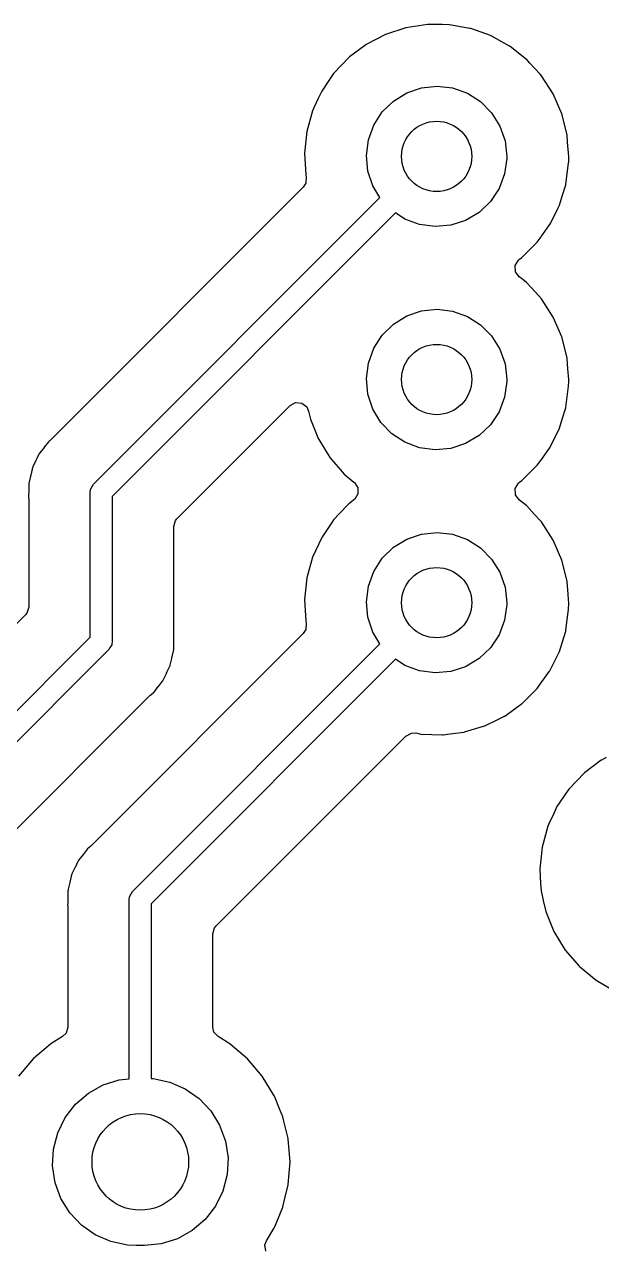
# Model space of a CAD drawing. Extents: x 20.1 to 80.3, y -80.1 to -19.9.
# Drawn here: x 45.33 to 51.9, y -61.38 to -47.47 of the extents above; entities that cross this region are included whole.
import ezdxf

# ---------------------------------------------------------------- set-up
doc = ezdxf.new("R2010")
doc.units = 0
doc.layers.add('BLACK', color=7, linetype='CONTINUOUS')

msp = doc.modelspace()

# ---------------------------------------------------------------- linework, layer by layer
at = {"layer": 'BLACK', "linetype": 'CONTINUOUS'}
for p, q in [((49.6711, -47.5103), (49.4365, -47.587)), ((49.915, -47.473), (49.6711, -47.5103)), ((49.9201, -47.4731), (49.915, -47.473)), ((50.0823, -47.4751), (49.9201, -47.4731)), ((49.9201, -47.4731), (49.9201, -47.4731)), ((50.1617, -47.476), (50.0823, -47.4751)), ((50.1668, -47.4769), (50.1617, -47.476)), ((50.3995, -47.5184), (50.1668, -47.4769)), ((50.1668, -47.4769), (50.1668, -47.4769)), ((50.4046, -47.5193), (50.3995, -47.5184)), ((50.3995, -47.5184), (50.3995, -47.5184)), ((50.4095, -47.521), (50.4046, -47.5193)), ((50.6323, -47.5999), (50.4095, -47.521)), ((50.4095, -47.521), (50.4095, -47.521)), ((49.2135, -47.704), (49.0296, -47.8422)), ((49.2177, -47.7009), (49.2135, -47.704)), ((49.2135, -47.704), (49.2135, -47.704)), ((49.4365, -47.587), (49.2177, -47.7009)), ((50.6372, -47.6017), (50.6323, -47.5999)), ((50.6323, -47.5999), (50.6323, -47.5999)), ((50.6417, -47.6042), (50.6372, -47.6017)), ((50.8487, -47.7184), (50.6417, -47.6042)), ((50.6417, -47.6042), (50.6417, -47.6042)), ((49.0204, -47.8491), (48.8499, -48.0275)), ((49.0296, -47.8422), (49.0204, -47.8491)), ((50.8532, -47.7209), (50.8487, -47.7184)), ((50.8487, -47.7184), (50.8487, -47.7184)), ((50.8573, -47.7241), (50.8532, -47.7209)), ((51.0428, -47.8706), (50.8573, -47.7241)), ((50.8573, -47.7241), (50.8573, -47.7241)), ((51.0468, -47.8738), (51.0428, -47.8706)), ((51.0428, -47.8706), (51.0428, -47.8706)), ((51.0781, -47.9081), (51.0468, -47.8738)), ((51.1981, -48.04), (51.0781, -47.9081)), ((48.7855, -48.1219), (48.7109, -48.2313)), ((48.847, -48.0317), (48.7855, -48.1219)), ((48.8499, -48.0275), (48.847, -48.0317)), ((48.847, -48.0317), (48.847, -48.0317)), ((51.2129, -48.0563), (51.1981, -48.04)), ((51.3469, -48.2635), (51.2129, -48.0563)), ((48.7109, -48.2313), (48.6708, -48.3176)), ((49.5275, -48.3446), (49.6794, -48.2511)), ((49.6794, -48.2511), (49.8482, -48.1937)), ((49.8482, -48.1937), (50.0256, -48.175)), ((50.0256, -48.175), (50.2027, -48.1961)), ((50.2027, -48.1961), (50.3707, -48.256)), ((50.3707, -48.256), (50.5213, -48.3515)), ((51.4453, -48.4898), (51.3469, -48.2635)), ((48.6708, -48.3176), (48.619, -48.4291)), ((49.4, -48.4694), (49.5275, -48.3446)), ((50.5213, -48.3515), (50.647, -48.4781)), ((48.607, -48.4551), (48.541, -48.6929)), ((48.619, -48.4291), (48.607, -48.4551)), ((49.3034, -48.6193), (49.4, -48.4694)), ((50.647, -48.4781), (50.7415, -48.6293)), ((51.5054, -48.7291), (51.4453, -48.4898)), ((49.2424, -48.7869), (49.3034, -48.6193)), ((50.7415, -48.6293), (50.8001, -48.7978)), ((48.541, -48.6929), (48.5148, -48.9382)), ((49.2201, -48.9638), (49.2424, -48.7869)), ((50.8001, -48.7978), (50.82, -48.975)), ((51.5058, -48.7342), (51.5054, -48.7291)), ((51.5122, -48.8113), (51.5058, -48.7342)), ((51.5058, -48.7342), (51.5058, -48.7342)), ((51.5256, -48.975), (51.5122, -48.8113)), ((48.5148, -48.9382), (48.529, -49.1845)), ((49.2375, -49.1413), (49.2201, -48.9638)), ((50.8197, -48.9973), (50.7949, -49.174)), ((50.82, -48.975), (50.8197, -48.9973)), ((51.4916, -49.2932), (51.5238, -49.0485)), ((51.5238, -49.0485), (51.5242, -49.0351)), ((51.5242, -49.0351), (51.5256, -48.9784)), ((51.5256, -48.9784), (51.5256, -48.975)), ((51.5256, -48.9784), (51.5256, -48.9784)), ((48.529, -49.1845), (48.5347, -49.2099)), ((48.5347, -49.2099), (48.5302, -49.2807)), ((49.2938, -49.3106), (49.2375, -49.1413)), ((50.7949, -49.174), (50.7315, -49.3407)), ((48.5009, -49.3267), (45.6446, -52.183)), ((48.5302, -49.2807), (48.5009, -49.3267)), ((49.3745, -49.4438), (49.2938, -49.3106)), ((50.7315, -49.3407), (50.6328, -49.4892)), ((51.451, -49.427), (51.4901, -49.2981)), ((51.4901, -49.2981), (51.4916, -49.2932)), ((51.4901, -49.2981), (51.4901, -49.2981)), ((46.1116, -52.7066), (49.3745, -49.4438)), ((50.6328, -49.4892), (50.5037, -49.6122)), ((51.4199, -49.5293), (51.451, -49.427)), ((49.5526, -49.6192), (46.325, -52.8468)), ((49.6593, -49.6891), (49.5526, -49.6192)), ((50.5037, -49.6122), (50.3505, -49.7035)), ((51.3202, -49.731), (51.4012, -49.5671)), ((51.4012, -49.5671), (51.4199, -49.5293)), ((49.8265, -49.7512), (49.6593, -49.6891)), ((50.0032, -49.7748), (49.8265, -49.7512)), ((50.1809, -49.7587), (50.0032, -49.7748)), ((50.3505, -49.7035), (50.1809, -49.7587)), ((51.1987, -49.9062), (51.3076, -49.7547)), ((51.3076, -49.7547), (51.3106, -49.7505)), ((51.3106, -49.7505), (51.3202, -49.731)), ((51.1666, -49.9508), (51.1987, -49.9062)), ((50.9918, -50.125), (51.1666, -49.9508)), ((50.916, -50.2166), (50.9516, -50.1552)), ((50.9192, -50.2875), (50.916, -50.2166)), ((50.9516, -50.1552), (50.9652, -50.144)), ((50.9652, -50.144), (50.9918, -50.125)), ((50.9603, -50.3455), (50.9192, -50.2875)), ((51.0007, -50.3774), (50.9603, -50.3455)), ((51.0428, -50.4106), (51.0007, -50.3774)), ((51.0468, -50.4138), (51.0428, -50.4106)), ((51.0428, -50.4106), (51.0428, -50.4106)), ((51.0969, -50.4688), (51.0468, -50.4138)), ((51.1835, -50.564), (51.0969, -50.4688)), ((51.2129, -50.5963), (51.1835, -50.564)), ((51.3469, -50.8035), (51.2129, -50.5963)), ((49.6794, -50.7911), (49.8482, -50.7337)), ((49.8482, -50.7337), (50.0256, -50.715)), ((50.0256, -50.715), (50.2027, -50.7361)), ((50.2027, -50.7361), (50.3707, -50.796)), ((49.4, -51.0094), (49.5275, -50.8846)), ((49.5275, -50.8846), (49.6794, -50.7911)), ((50.3707, -50.796), (50.5213, -50.8915)), ((50.5213, -50.8915), (50.647, -51.0181)), ((51.4453, -51.0298), (51.3469, -50.8035)), ((49.3034, -51.1593), (49.4, -51.0094)), ((50.647, -51.0181), (50.7415, -51.1693)), ((51.5054, -51.2691), (51.4453, -51.0298)), ((49.2424, -51.3269), (49.3034, -51.1593)), ((50.7415, -51.1693), (50.8001, -51.3378)), ((49.2201, -51.5038), (49.2424, -51.3269)), ((51.5058, -51.2742), (51.5054, -51.2691)), ((51.5156, -51.3928), (51.5058, -51.2742)), ((51.5058, -51.2742), (51.5058, -51.2742)), ((50.8001, -51.3378), (50.82, -51.515)), ((51.5256, -51.515), (51.5156, -51.3928)), ((49.2375, -51.6813), (49.2201, -51.5038)), ((50.8197, -51.5373), (50.7949, -51.714)), ((50.82, -51.515), (50.8197, -51.5373)), ((51.5154, -51.6525), (51.5234, -51.5919)), ((51.5234, -51.5919), (51.5238, -51.5885)), ((51.5234, -51.5919), (51.5234, -51.5919)), ((51.5238, -51.5885), (51.525, -51.5401)), ((51.525, -51.5401), (51.5256, -51.5184)), ((51.5256, -51.5184), (51.5256, -51.515)), ((51.5256, -51.5184), (51.5256, -51.5184)), ((49.2938, -51.8506), (49.2375, -51.6813)), ((50.7949, -51.714), (50.7315, -51.8807)), ((51.4916, -51.8332), (51.5154, -51.6525)), ((47.7056, -52.4569), (48.3505, -51.8119)), ((48.3505, -51.8119), (48.4128, -51.7779)), ((48.4128, -51.7779), (48.4836, -51.7829)), ((48.4836, -51.7829), (48.5405, -51.8255)), ((48.5405, -51.8255), (48.5625, -51.8733)), ((48.5625, -51.8733), (48.5701, -51.9067)), ((49.3862, -52.0031), (49.2938, -51.8506)), ((50.7315, -51.8807), (50.6328, -52.0292)), ((51.4515, -51.9652), (51.4901, -51.8381)), ((51.4901, -51.8381), (51.4916, -51.8332)), ((51.4901, -51.8381), (51.4901, -51.8381)), ((48.5701, -51.9067), (48.5833, -51.9652)), ((48.5833, -51.9652), (48.6761, -52.1939)), ((49.5101, -52.1314), (49.3862, -52.0031)), ((51.4199, -52.0693), (51.4515, -51.9652)), ((49.6593, -52.2291), (49.5101, -52.1314)), ((50.5037, -52.1522), (50.3505, -52.2435)), ((50.6328, -52.0292), (50.5037, -52.1522)), ((51.3106, -52.2905), (51.4199, -52.0693)), ((45.5494, -52.2867), (45.5005, -52.3476)), ((45.5512, -52.2844), (45.5494, -52.2867)), ((45.5987, -52.2224), (45.5512, -52.2844)), ((45.6368, -52.1901), (45.5987, -52.2224)), ((45.6446, -52.183), (45.6368, -52.1901)), ((48.6761, -52.1939), (48.6788, -52.1983)), ((48.6788, -52.1983), (48.6788, -52.1983)), ((48.6788, -52.1983), (48.6969, -52.2278)), ((48.6969, -52.2278), (48.805, -52.4042)), ((49.8265, -52.2912), (49.6593, -52.2291)), ((50.0032, -52.3148), (49.8265, -52.2912)), ((50.1809, -52.2987), (50.0032, -52.3148)), ((50.3505, -52.2435), (50.1809, -52.2987)), ((51.2063, -52.4356), (51.3076, -52.2947)), ((51.3076, -52.2947), (51.3106, -52.2905)), ((45.4554, -52.4384), (45.4207, -52.5083)), ((45.4567, -52.4356), (45.4554, -52.4384)), ((45.4707, -52.4056), (45.4567, -52.4356)), ((45.4897, -52.3648), (45.4707, -52.4056)), ((45.4939, -52.3594), (45.4897, -52.3648)), ((45.4951, -52.3574), (45.4939, -52.3594)), ((45.4954, -52.3569), (45.4951, -52.3574)), ((45.4958, -52.3562), (45.4954, -52.3569)), ((45.4961, -52.3558), (45.4958, -52.3562)), ((45.4974, -52.3537), (45.4961, -52.3558)), ((45.5005, -52.3476), (45.4974, -52.3537)), ((48.805, -52.4042), (48.9666, -52.5907)), ((51.1666, -52.4908), (51.2063, -52.4356)), ((45.4124, -52.5341), (45.3969, -52.6036)), ((45.4139, -52.5274), (45.4124, -52.5341)), ((45.4124, -52.5341), (45.4124, -52.5341)), ((45.4168, -52.5212), (45.4139, -52.5274)), ((45.4176, -52.519), (45.4168, -52.5212)), ((45.4177, -52.5184), (45.4176, -52.519)), ((45.418, -52.5177), (45.4177, -52.5184)), ((45.4182, -52.5172), (45.418, -52.5177)), ((45.4191, -52.5149), (45.4182, -52.5172)), ((45.4207, -52.5083), (45.4191, -52.5149)), ((47.0624, -53.1), (47.7056, -52.4569)), ((50.9918, -52.665), (51.1666, -52.4908)), ((45.3748, -52.7024), (45.3745, -52.7079)), ((45.3745, -52.7079), (45.3745, -52.7813)), ((45.3759, -52.6974), (45.3748, -52.7024)), ((45.3766, -52.6926), (45.3759, -52.6974)), ((45.3768, -52.6915), (45.3766, -52.6926)), ((45.3771, -52.6891), (45.3768, -52.6915)), ((45.3773, -52.6823), (45.3771, -52.6891)), ((45.3946, -52.613), (45.3773, -52.6823)), ((45.3962, -52.6066), (45.3946, -52.613)), ((45.3969, -52.6036), (45.3962, -52.6066)), ((46.0968, -52.7336), (46.1116, -52.7066)), ((48.9666, -52.5907), (49.0789, -52.684)), ((49.0789, -52.684), (49.0834, -52.6877)), ((49.0834, -52.6877), (49.123, -52.7466)), ((50.916, -52.7566), (50.9516, -52.6952)), ((50.9516, -52.6952), (50.9652, -52.684)), ((50.9652, -52.684), (50.9918, -52.665)), ((45.3733, -52.8275), (45.3723, -52.8616)), ((45.3723, -52.8616), (45.3736, -52.8683)), ((45.3745, -52.7848), (45.3733, -52.8275)), ((45.3745, -52.7813), (45.3745, -52.7848)), ((46.075, -52.795), (46.0782, -52.773)), ((46.075, -54.4482), (46.075, -52.795)), ((46.0779, -52.7684), (46.0792, -52.7659)), ((46.0782, -52.773), (46.0779, -52.7684)), ((46.0792, -52.7659), (46.0801, -52.7595)), ((46.0801, -52.7595), (46.0968, -52.7336)), ((46.325, -52.8468), (46.325, -54.5)), ((49.1245, -52.8176), (49.0874, -52.8781)), ((49.123, -52.7466), (49.1245, -52.8176)), ((50.9192, -52.8275), (50.916, -52.7566)), ((50.9603, -52.8855), (50.9192, -52.8275)), ((45.3736, -52.8683), (45.3741, -52.8746)), ((45.3741, -52.8746), (45.3745, -52.8847)), ((45.3745, -52.8847), (45.3745, -54.1059)), ((49.0168, -52.9328), (48.9105, -53.044)), ((49.0204, -52.9291), (49.0168, -52.9328)), ((49.0504, -52.9066), (49.0204, -52.9291)), ((49.0785, -52.8854), (49.0504, -52.9066)), ((49.0874, -52.8781), (49.0785, -52.8854)), ((50.9832, -52.9036), (50.9603, -52.8855)), ((51.0428, -52.9506), (50.9832, -52.9036)), ((51.0468, -52.9538), (51.0428, -52.9506)), ((51.0428, -52.9506), (51.0428, -52.9506)), ((51.1367, -53.0526), (51.0468, -52.9538)), ((47.0255, -53.1891), (47.0455, -53.121)), ((47.0455, -53.121), (47.0624, -53.1)), ((48.847, -53.1117), (48.8272, -53.1407)), ((48.8499, -53.1075), (48.847, -53.1117)), ((48.847, -53.1117), (48.847, -53.1117)), ((48.9105, -53.044), (48.8499, -53.1075)), ((51.199, -53.121), (51.1367, -53.0526)), ((51.2129, -53.1363), (51.199, -53.121)), ((51.3469, -53.3435), (51.2129, -53.1363)), ((47.0255, -54.4103), (47.0255, -53.1891)), ((48.8272, -53.1407), (48.7109, -53.3113)), ((49.6794, -53.3311), (49.8482, -53.2737)), ((49.8482, -53.2737), (50.0256, -53.255)), ((50.0256, -53.255), (50.2027, -53.2761)), ((50.2027, -53.2761), (50.3707, -53.336)), ((48.7109, -53.3113), (48.607, -53.5351)), ((49.5275, -53.4246), (49.6794, -53.3311)), ((50.3707, -53.336), (50.5213, -53.4315)), ((51.4453, -53.5698), (51.3469, -53.3435)), ((48.607, -53.5351), (48.541, -53.7729)), ((49.3034, -53.6993), (49.4, -53.5494)), ((49.4, -53.5494), (49.5275, -53.4246)), ((50.5213, -53.4315), (50.647, -53.5581)), ((50.647, -53.5581), (50.7415, -53.7093)), ((51.5054, -53.8091), (51.4453, -53.5698)), ((48.541, -53.7729), (48.5148, -54.0182)), ((49.2424, -53.8669), (49.3034, -53.6993)), ((50.7415, -53.7093), (50.8001, -53.8778)), ((51.5058, -53.8142), (51.5054, -53.8091)), ((51.5177, -53.9579), (51.5058, -53.8142)), ((51.5058, -53.8142), (51.5058, -53.8142)), ((49.2201, -54.0438), (49.2424, -53.8669)), ((50.8001, -53.8778), (50.82, -54.055)), ((51.5226, -54.0182), (51.5177, -53.9579)), ((45.3745, -54.1059), (45.3545, -54.174)), ((48.5148, -54.0182), (48.529, -54.2645)), ((49.2375, -54.2213), (49.2201, -54.0438)), ((50.8197, -54.0773), (50.7949, -54.254)), ((50.82, -54.055), (50.8197, -54.0773)), ((51.5256, -54.055), (51.5226, -54.0182)), ((51.5238, -54.1285), (51.5255, -54.0611)), ((51.5255, -54.0611), (51.5256, -54.0584)), ((51.5256, -54.0584), (51.5256, -54.055)), ((51.5256, -54.0584), (51.5256, -54.0584)), ((45.3376, -54.195), (43.275, -56.2576)), ((45.3545, -54.174), (45.3376, -54.195)), ((49.2938, -54.3906), (49.2375, -54.2213)), ((51.4916, -54.3732), (51.5084, -54.2462)), ((51.5084, -54.2462), (51.5234, -54.1319)), ((51.5234, -54.1319), (51.5238, -54.1285)), ((51.5234, -54.1319), (51.5234, -54.1319)), ((48.5302, -54.3607), (48.5009, -54.4067)), ((48.529, -54.2645), (48.5347, -54.2899)), ((48.5347, -54.2899), (48.5302, -54.3607)), ((49.3745, -54.5238), (49.2938, -54.3906)), ((50.7949, -54.254), (50.7315, -54.4207)), ((51.4496, -54.5116), (51.4901, -54.3781)), ((51.4901, -54.3781), (51.4916, -54.3732)), ((51.4901, -54.3781), (51.4901, -54.3781)), ((43.5282, -56.995), (46.075, -54.4482)), ((48.5009, -54.4067), (46.0896, -56.818)), ((46.3208, -54.5291), (46.3199, -54.5355)), ((46.3221, -54.5266), (46.3208, -54.5291)), ((46.325, -54.5), (46.3218, -54.522)), ((46.3218, -54.522), (46.3221, -54.5266)), ((46.5566, -57.3416), (49.3745, -54.5238)), ((47.0259, -54.4204), (47.0255, -54.4103)), ((47.0255, -54.5102), (47.0275, -54.4402)), ((47.0255, -54.5137), (47.0255, -54.5102)), ((47.0255, -54.5871), (47.0255, -54.5137)), ((47.0264, -54.4267), (47.0259, -54.4204)), ((47.0277, -54.4334), (47.0264, -54.4267)), ((47.0275, -54.4402), (47.0277, -54.4334)), ((47.0275, -54.4402), (47.0275, -54.4402)), ((50.7315, -54.4207), (50.6328, -54.5692)), ((51.4199, -54.6093), (51.4496, -54.5116)), ((46.2884, -54.5884), (43.6684, -57.2084)), ((46.3032, -54.5614), (46.2884, -54.5884)), ((46.3199, -54.5355), (46.3032, -54.5614)), ((47.0038, -54.6884), (47.021, -54.6193)), ((47.021, -54.6193), (47.0227, -54.6127)), ((47.0227, -54.6127), (47.0229, -54.6059)), ((47.0229, -54.6059), (47.0232, -54.6035)), ((47.0232, -54.6035), (47.0234, -54.6024)), ((47.0234, -54.6024), (47.0241, -54.5976)), ((47.0241, -54.5976), (47.0252, -54.5926)), ((47.0252, -54.5926), (47.0255, -54.5871)), ((50.6328, -54.5692), (50.5037, -54.6922)), ((51.3106, -54.8305), (51.4199, -54.6093)), ((49.5526, -54.6992), (46.77, -57.4818)), ((46.9527, -54.8402), (46.9793, -54.7867)), ((46.9793, -54.7867), (46.9809, -54.7801)), ((46.9809, -54.7801), (46.9818, -54.7778)), ((46.9818, -54.7778), (46.982, -54.7773)), ((46.982, -54.7773), (46.9823, -54.7766)), ((46.9823, -54.7766), (46.9824, -54.776)), ((46.9824, -54.776), (46.9832, -54.7738)), ((46.9832, -54.7738), (46.9861, -54.7676)), ((46.9861, -54.7676), (47.0031, -54.6914)), ((47.0031, -54.6914), (47.0038, -54.6884)), ((49.6593, -54.7691), (49.5526, -54.6992)), ((49.8265, -54.8312), (49.6593, -54.7691)), ((50.3505, -54.7835), (50.1809, -54.8387)), ((50.5037, -54.6922), (50.3505, -54.7835)), ((46.8506, -55.0082), (46.8995, -54.9474)), ((46.8995, -54.9474), (46.9026, -54.9413)), ((46.9026, -54.9413), (46.9039, -54.9392)), ((46.9039, -54.9392), (46.9042, -54.9388)), ((46.9042, -54.9388), (46.9046, -54.9381)), ((46.9046, -54.9381), (46.9049, -54.9376)), ((46.9049, -54.9376), (46.9061, -54.9356)), ((46.9061, -54.9356), (46.9103, -54.9302)), ((46.9103, -54.9302), (46.9433, -54.8594)), ((46.9433, -54.8594), (46.9446, -54.8566)), ((46.9446, -54.8566), (46.9527, -54.8402)), ((50.0032, -54.8548), (49.8265, -54.8312)), ((50.1809, -54.8387), (50.0032, -54.8548)), ((51.1815, -55.0102), (51.3076, -54.8347)), ((51.3076, -54.8347), (51.3106, -54.8305)), ((46.7632, -55.1049), (46.7961, -55.077)), ((46.7961, -55.077), (46.8013, -55.0726)), ((46.8013, -55.0726), (46.8488, -55.0106)), ((46.8488, -55.0106), (46.8506, -55.0082)), ((50.9918, -55.205), (51.1666, -55.0308)), ((51.1666, -55.0308), (51.1815, -55.0102)), ((44.2272, -57.6403), (46.7554, -55.112)), ((46.7554, -55.112), (46.7632, -55.1049)), ((50.7952, -55.3453), (50.9876, -55.208)), ((50.9876, -55.208), (50.9918, -55.205)), ((50.9876, -55.208), (50.9876, -55.208)), ((50.7106, -55.3877), (50.7863, -55.3506)), ((50.7863, -55.3506), (50.791, -55.3483)), ((50.7863, -55.3506), (50.7863, -55.3506)), ((50.791, -55.3483), (50.7952, -55.3453)), ((50.7952, -55.3453), (50.7952, -55.3453)), ((50.338, -55.5263), (50.5538, -55.4615)), ((50.5538, -55.4615), (50.5694, -55.4568)), ((50.5694, -55.4568), (50.7106, -55.3877)), ((47.5074, -57.735), (49.6698, -55.5727)), ((49.6698, -55.5727), (49.7321, -55.5387)), ((49.7321, -55.5387), (49.784, -55.5383)), ((49.784, -55.5383), (49.8417, -55.5501)), ((49.8417, -55.5501), (49.8469, -55.5502)), ((49.8469, -55.5502), (49.8469, -55.5502)), ((49.8469, -55.5502), (50.0831, -55.5589)), ((50.0831, -55.5589), (50.0831, -55.5589)), ((50.0831, -55.5589), (50.0883, -55.5591)), ((50.0883, -55.5591), (50.0934, -55.5584)), ((50.0934, -55.5584), (50.1697, -55.5487)), ((50.0934, -55.5584), (50.0934, -55.5584)), ((50.1697, -55.5487), (50.333, -55.5277)), ((50.333, -55.5277), (50.338, -55.5263)), ((50.338, -55.5263), (50.338, -55.5263)), ((51.8935, -55.849), (51.7045, -55.991)), ((51.8977, -55.8459), (51.8935, -55.849)), ((51.8935, -55.849), (51.8935, -55.849)), ((51.9512, -55.8181), (51.8977, -55.8459)), ((51.7004, -55.9941), (51.5299, -56.1725)), ((51.7045, -55.991), (51.7004, -55.9941)), ((51.527, -56.1767), (51.5072, -56.2057)), ((51.5299, -56.1725), (51.527, -56.1767)), ((51.527, -56.1767), (51.527, -56.1767)), ((51.5072, -56.2057), (51.3909, -56.3763)), ((51.3545, -56.4546), (51.3, -56.572)), ((51.3909, -56.3763), (51.3545, -56.4546)), ((51.287, -56.6001), (51.221, -56.8379)), ((51.3, -56.572), (51.287, -56.6001)), ((46.0437, -56.8574), (45.9962, -56.9194)), ((46.0818, -56.8251), (46.0437, -56.8574)), ((46.0896, -56.818), (46.0818, -56.8251)), ((51.221, -56.8379), (51.1948, -57.0832)), ((45.9347, -56.9998), (45.9017, -57.0706)), ((45.9389, -56.9944), (45.9347, -56.9998)), ((45.9401, -56.9924), (45.9389, -56.9944)), ((45.9404, -56.9919), (45.9401, -56.9924)), ((45.9408, -56.9912), (45.9404, -56.9919)), ((45.9411, -56.9908), (45.9408, -56.9912)), ((45.9424, -56.9887), (45.9411, -56.9908)), ((45.9455, -56.9826), (45.9424, -56.9887)), ((45.9944, -56.9217), (45.9455, -56.9826)), ((45.9962, -56.9194), (45.9944, -56.9217)), ((45.8574, -57.1691), (45.8419, -57.2386)), ((45.8589, -57.1624), (45.8574, -57.1691)), ((45.8574, -57.1691), (45.8574, -57.1691)), ((45.8618, -57.1562), (45.8589, -57.1624)), ((45.8626, -57.154), (45.8618, -57.1562)), ((45.8627, -57.1534), (45.8626, -57.154)), ((45.863, -57.1527), (45.8627, -57.1534)), ((45.8632, -57.1522), (45.863, -57.1527)), ((45.8641, -57.1499), (45.8632, -57.1522)), ((45.8657, -57.1433), (45.8641, -57.1499)), ((45.9004, -57.0734), (45.8657, -57.1433)), ((45.9017, -57.0706), (45.9004, -57.0734)), ((51.1948, -57.0832), (51.1951, -57.0884)), ((51.1951, -57.0884), (51.1951, -57.0884)), ((51.1951, -57.0884), (51.2045, -57.2516)), ((45.8343, -57.2691), (45.8223, -57.3173)), ((45.8412, -57.2416), (45.8343, -57.2691)), ((45.8419, -57.2386), (45.8412, -57.2416)), ((51.2045, -57.2516), (51.209, -57.3295)), ((45.8195, -57.4198), (45.818, -57.4723)), ((45.8198, -57.3374), (45.8195, -57.3429)), ((45.8195, -57.3429), (45.8195, -57.4163)), ((45.8195, -57.4163), (45.8195, -57.4198)), ((45.8209, -57.3324), (45.8198, -57.3374)), ((45.8216, -57.3276), (45.8209, -57.3324)), ((45.8218, -57.3265), (45.8216, -57.3276)), ((45.8221, -57.3241), (45.8218, -57.3265)), ((45.8223, -57.3173), (45.8221, -57.3241)), ((46.52, -57.43), (46.5232, -57.408)), ((46.52, -59.4754), (46.52, -57.43)), ((46.5229, -57.4034), (46.5242, -57.4009)), ((46.5232, -57.408), (46.5229, -57.4034)), ((46.5242, -57.4009), (46.5251, -57.3945)), ((46.5251, -57.3945), (46.5418, -57.3686)), ((46.5418, -57.3686), (46.5566, -57.3416)), ((51.209, -57.3295), (51.2101, -57.3346)), ((51.2101, -57.3346), (51.2101, -57.3346)), ((51.2101, -57.3346), (51.235, -57.4447)), ((51.235, -57.4447), (51.2633, -57.5702)), ((45.818, -57.4723), (45.8173, -57.4966)), ((45.8173, -57.4966), (45.8186, -57.5033)), ((45.8186, -57.5033), (45.8191, -57.5096)), ((45.8191, -57.5096), (45.8195, -57.5197)), ((45.8195, -57.5197), (45.8195, -58.8875)), ((46.77, -57.4818), (46.77, -59.4716)), ((51.2633, -57.5702), (51.3561, -57.7989)), ((47.4705, -57.8241), (47.4905, -57.756)), ((47.4705, -58.8875), (47.4705, -57.8241)), ((47.4905, -57.756), (47.5074, -57.735)), ((51.3561, -57.7989), (51.485, -58.0092)), ((51.485, -58.0092), (51.6466, -58.1957)), ((51.6466, -58.1957), (51.6505, -58.199)), ((51.6505, -58.199), (51.6505, -58.199)), ((51.6505, -58.199), (51.6675, -58.2131)), ((51.6675, -58.2131), (51.8364, -58.3534)), ((51.8364, -58.3534), (52.0494, -58.4778)), ((45.7995, -58.9556), (45.7593, -58.9949)), ((45.8195, -58.8875), (45.7995, -58.9556)), ((47.483, -58.9423), (47.4705, -58.8875)), ((47.5307, -58.9949), (47.483, -58.9423)), ((45.6229, -59.0786), (45.425, -59.2475)), ((45.6271, -59.076), (45.6229, -59.0786)), ((45.7593, -58.9949), (45.6271, -59.076)), ((45.6271, -59.076), (45.6271, -59.076)), ((47.6629, -59.076), (47.5307, -58.9949)), ((47.6671, -59.0786), (47.6629, -59.076)), ((47.6629, -59.076), (47.6629, -59.076)), ((47.865, -59.2475), (47.6671, -59.0786)), ((45.425, -59.2475), (45.2561, -59.4454)), ((48.0339, -59.4454), (47.865, -59.2475)), ((46.2223, -59.5445), (46.406, -59.487)), ((46.406, -59.487), (46.52, -59.4754)), ((46.77, -59.4716), (46.7921, -59.4727)), ((46.7921, -59.4727), (46.9805, -59.5121)), ((46.9805, -59.5121), (47.1572, -59.5885)), ((48.1699, -59.6672), (48.0339, -59.4454)), ((45.9077, -59.7631), (46.0539, -59.6379)), ((46.0539, -59.6379), (46.2223, -59.5445)), ((47.1572, -59.5885), (47.3149, -59.699)), ((48.1718, -59.6718), (48.1699, -59.6672)), ((48.2323, -59.8179), (48.1718, -59.6718)), ((48.1718, -59.6718), (48.1718, -59.6718)), ((45.7897, -59.9153), (45.9077, -59.7631)), ((47.3149, -59.699), (47.4472, -59.8388)), ((45.7047, -60.088), (45.7897, -59.9153)), ((47.4472, -59.8388), (47.5486, -60.0025)), ((48.2695, -59.9076), (48.2323, -59.8179)), ((48.2809, -59.9551), (48.2695, -59.9076)), ((48.329, -60.1558), (48.2809, -59.9551)), ((45.6562, -60.2743), (45.7047, -60.088)), ((47.5486, -60.0025), (47.6151, -60.1831)), ((47.6151, -60.1831), (47.6439, -60.3735)), ((48.3302, -60.1606), (48.329, -60.1558)), ((48.329, -60.1558), (48.329, -60.1558)), ((48.3506, -60.42), (48.3302, -60.1606)), ((45.6461, -60.4665), (45.6562, -60.2743)), ((47.6439, -60.3735), (47.6338, -60.5657)), ((45.6749, -60.6569), (45.6461, -60.4665)), ((48.3302, -60.6794), (48.3506, -60.42)), ((47.6338, -60.5657), (47.5853, -60.752)), ((45.7414, -60.8375), (45.6749, -60.6569)), ((47.5853, -60.752), (47.5003, -60.9247)), ((48.3005, -60.8031), (48.329, -60.6842)), ((48.329, -60.6842), (48.3302, -60.6794)), ((48.329, -60.6842), (48.329, -60.6842)), ((45.8428, -61.0012), (45.7414, -60.8375)), ((47.5003, -60.9247), (47.3823, -61.0769)), ((48.2695, -60.9324), (48.3005, -60.8031)), ((45.9751, -61.141), (45.8428, -61.0012)), ((48.1726, -61.1661), (48.2676, -60.937)), ((48.2676, -60.937), (48.2695, -60.9324)), ((48.2676, -60.937), (48.2676, -60.937)), ((46.1328, -61.2515), (45.9751, -61.141)), ((47.2361, -61.2021), (47.0677, -61.2955)), ((47.3823, -61.0769), (47.2361, -61.2021)), ((48.0811, -61.3177), (48.1673, -61.177)), ((48.1673, -61.177), (48.1699, -61.1728)), ((48.1699, -61.1728), (48.1726, -61.1661)), ((46.3095, -61.3279), (46.1328, -61.2515)), ((46.4979, -61.3673), (46.3095, -61.3279)), ((47.0677, -61.2955), (46.884, -61.353)), ((48.0638, -61.3656), (48.0811, -61.3177)), ((46.5975, -61.3725), (46.4979, -61.3673)), ((46.6925, -61.3725), (46.5975, -61.3725)), ((46.884, -61.353), (46.6925, -61.3725)), ((48.0739, -61.4358), (48.0638, -61.3656))]:
    msp.add_line(p, q, dxfattribs=at)
at = {"layer": 'BLACK'}
for centre, radius in [((50.02, -48.975), 0.4), ((50.02, -51.515), 0.4), ((50.02, -54.055), 0.4), ((46.645, -60.42), 0.55)]:
    msp.add_circle(centre, radius, dxfattribs=at)

doc.saveas('drawing.dxf')
